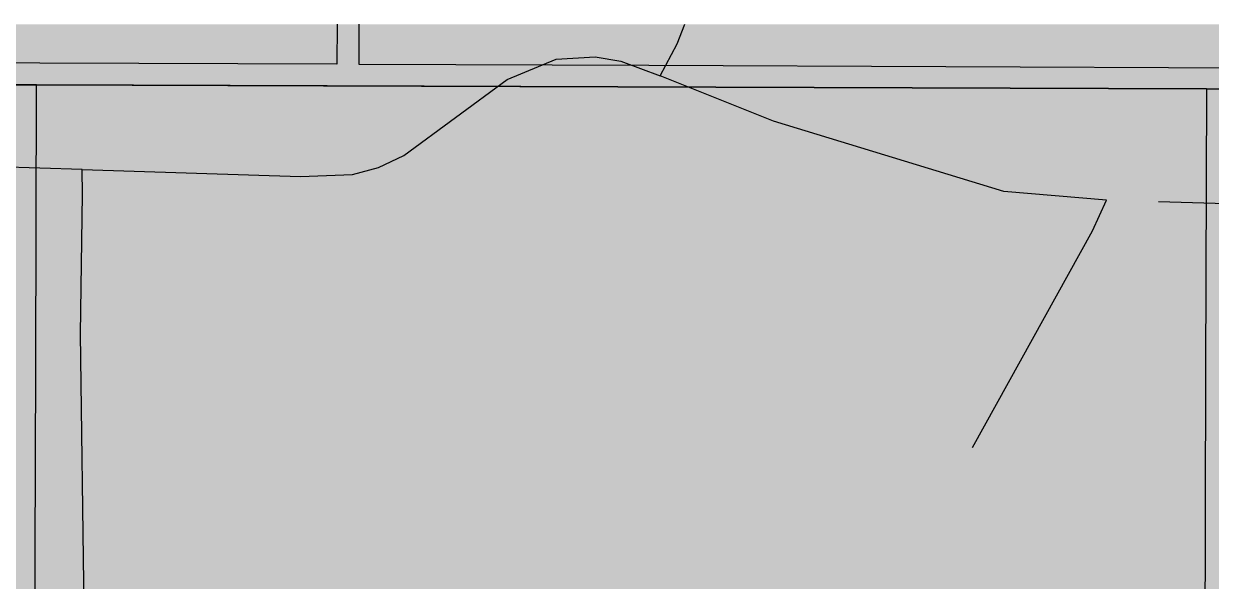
# Model space of a CAD drawing. Extents: x 560272 to 568164, y 6204780 to 6214217.
# Drawn here: x 565455.3 to 565509.1, y 6210320.6 to 6210345.9 of the extents above; entities that cross this region are included whole.
import ezdxf

# ---------------------------------------------------------------- set-up
doc = ezdxf.new("R2010")
doc.units = 0
doc.header["$LTSCALE"] = 5
doc.linetypes.add('DASHED2', pattern=[9.525, 6.35, -3.175])
for name, color, linetype in [('Quarters', 8, 'Continuous'), ('RoadSeg', 57, 'DASHED2'), ('Townships', 57, 'Continuous')]:
    doc.layers.add(name, color=color, linetype=linetype)
doc.layers.add('ROUTE-MAP-BACKGROUND-H', color=7, linetype='Continuous', true_color=0xf0ebff)

msp = doc.modelspace()

# ---------------------------------------------------------------- hatches: boundary and pattern name
at = {"layer": 'ROUTE-MAP-BACKGROUND-H'}
h = msp.add_hatch(color=256, dxfattribs=at)
h.dxf.hatch_style = 1
h.paths.add_polyline_path([(565237.99, 6210345.866), (566535.85, 6210345.729), (566539.103, 6209697.377), (565234.412, 6209697.744)])

# ---------------------------------------------------------------- linework, layer by layer
at = {"layer": 'Quarters', "flags": 128}
for points in [[(565469.524, 6210345.842), (565469.519, 6210344.03), (565456.073, 6210344.079), (565442.628, 6210344.127), (565429.183, 6210344.176), (565416.072, 6210344.223), (565416.077, 6210345.847)], [(565523.972, 6210345.836), (565523.967, 6210343.793), (565510.522, 6210343.852), (565497.078, 6210343.91), (565483.632, 6210343.969), (565470.522, 6210344.026), (565470.527, 6210345.841)]]:
    msp.add_lwpolyline(points, dxfattribs=at)
msp.add_lwpolyline([(565468.757, 6210290.789), (565455.766, 6210290.833), (565455.806, 6210304.213), (565455.846, 6210317.593), (565455.885, 6210330.343), (565455.923, 6210343.094), (565468.909, 6210343.05), (565482.231, 6210343.005), (565495.551, 6210342.959), (565508.871, 6210342.914), (565508.838, 6210330.164), (565508.804, 6210317.414), (565508.769, 6210304.033), (565508.733, 6210290.653), (565495.408, 6210290.698), (565482.083, 6210290.743)], close=True, dxfattribs=at)
at = {"layer": 'RoadSeg', "flags": 128}
for points in [[(565484.155, 6210343.514), (565484.914, 6210344.964), (565485.264, 6210345.84)], [(565457.988, 6210339.273), (565467.865, 6210338.957), (565470.229, 6210339.046), (565471.4, 6210339.357), (565472.541, 6210339.902), (565477.23, 6210343.343), (565479.444, 6210344.267), (565481.209, 6210344.367), (565482.37, 6210344.179), (565484.155, 6210343.514)], [(565504.349, 6210337.883), (565499.697, 6210338.268), (565489.274, 6210341.456), (565484.155, 6210343.514)], [(565457.988, 6210339.273), (565424.699, 6210340.321), (565407.276, 6210341.043)], [(565490.946, 6210178.209), (565493.992, 6210180.981), (565494.335, 6210181.507), (565494.348, 6210182.239), (565477.249, 6210225.613), (565458.772, 6210273.739), (565458.365, 6210275.111), (565458.397, 6210291.215), (565458.209, 6210293.648), (565458.161, 6210301.835), (565457.956, 6210305.133), (565458.105, 6210309.622), (565457.969, 6210311.255), (565458.155, 6210314.113), (565457.917, 6210331.82), (565458.001, 6210338.141), (565457.988, 6210339.273)], [(565498.285, 6210326.681), (565503.724, 6210336.497), (565504.349, 6210337.883)], [(565538.436, 6210336.82), (565504.349, 6210337.883)]]:
    msp.add_lwpolyline(points, dxfattribs=at)
at = {"layer": 'Townships', "flags": 128}
for points in [[(565523.972, 6210345.836), (565523.967, 6210343.793), (565523.965, 6210342.856), (565509.875, 6210342.91), (565508.871, 6210342.914), (565482.231, 6210343.005), (565455.923, 6210343.094), (565454.92, 6210343.097), (565428.278, 6210343.187), (565401.971, 6210343.276), (565400.967, 6210343.279), (565374.325, 6210343.369), (565348.018, 6210343.458), (565347.014, 6210343.462), (565320.372, 6210343.552), (565294.065, 6210343.641), (565293.062, 6210343.644), (565266.42, 6210343.734), (565240.113, 6210343.824), (565239.11, 6210343.827), (565237.979, 6210343.833)], [(565400.967, 6210343.279), (565401.971, 6210343.276), (565428.278, 6210343.187), (565454.92, 6210343.097), (565455.923, 6210343.094), (565482.231, 6210343.005), (565508.871, 6210342.914), (565509.875, 6210342.91)]]:
    msp.add_lwpolyline(points, dxfattribs=at)

doc.saveas('drawing.dxf')
